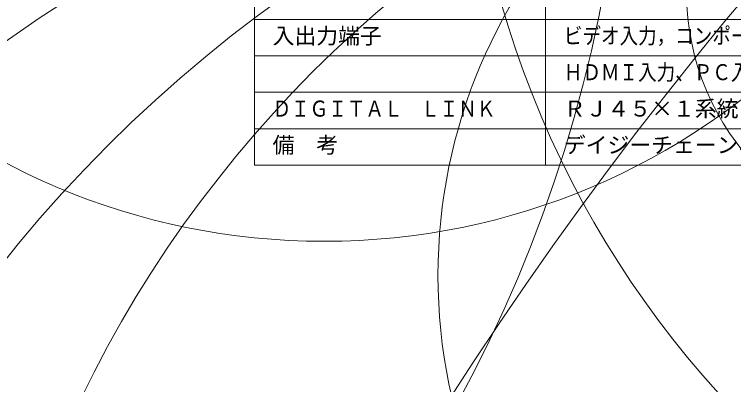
# Model space of a CAD drawing. Units: millimetres, scale not verified. Extents: x -1265 to 14003, y -6951 to 7010.
# Drawn here: x -95.5 to 3.3, y -86.7 to -35.8 of the extents above; entities that cross this region are included whole.
import ezdxf
from ezdxf.enums import TextEntityAlignment as Align

# ---------------------------------------------------------------- set-up
doc = ezdxf.new("R2010")
doc.units = ezdxf.units.MM
doc.header["$LTSCALE"] = 0.125
doc.layers.add('0-1_MOJI1', color=7, linetype='Continuous')
doc.layers.add('0-2_WAKU', color=1, linetype='Continuous', lineweight=18)
doc.layers.add('0-5_GAIKEI', color=1, linetype='Continuous', lineweight=18)
doc.styles.add('ＭＳ ゴシック', font='')
doc.styles.get('ＭＳ ゴシック').set_extended_font_data('MS Gothic')

msp = doc.modelspace()

# ---------------------------------------------------------------- linework, layer by layer
at = {"layer": '0-2_WAKU', "color": 4}
for p, q in [((-62.4976, -56.4967), (-62.4976, -16.4967)), ((-22.4976, -56.4967), (-22.4976, -16.4967)), ((-62.4976, -56.4967), (62.5024, -56.4967))]:
    msp.add_line(p, q, dxfattribs=at)
at = {"layer": '0-2_WAKU'}
for p, q in [((-62.4976, -36.4967), (62.5024, -36.4967)), ((-62.4976, -41.4967), (62.5024, -41.4967)), ((-62.4976, -46.4967), (62.5024, -46.4967)), ((-62.4976, -51.4967), (62.5024, -51.4967))]:
    msp.add_line(p, q, dxfattribs=at)
at = {"layer": '0-5_GAIKEI'}
for centre, radius in [((-202.482, 2.3729), 191.1698), ((418.0863, -379.6354), 539.05), ((100.7272, 2.5625), 134.41), ((-52.92, 27.165), 94.1277), ((-34.5354, -1225.9953), 1230.0679), ((39.9116, -232.0362), 236.0284), ((61.4399, -159.5496), 163.8926), ((51.1565, -187.6635), 189.2671), ((31.4809, -32.7795), 34.6164)]:
    msp.add_circle(centre, radius, dxfattribs=at)
at = {"layer": '0-5_GAIKEI', "color": 7}
msp.add_circle((36.6585, -71.6497), 73.9433, dxfattribs=at)

# ---------------------------------------------------------------- texts
at = {"layer": '0-1_MOJI1', "style": 'ＭＳ ゴシック'}
for s, p in [('入出力端子', (-59.9976, -40.4967)), ('ＲＪ４５×１系統（ＬＡＮと共用）', (-19.9976, -50.4967)), ('備\u3000考', (-59.9976, -55.4967)), ('デイジーチェーン、２４時間連続稼動', (-19.9976, -55.4967))]:
    msp.add_text(s, height=2.199, dxfattribs=at).set_placement(p, align=Align.BOTTOM_LEFT)
at = {"layer": '0-1_MOJI1', "style": 'ＭＳ ゴシック', "width": 0.85}
for s, p in [('ビデオ入力，コンポーネント入力，ＤＶＩ－Ｄ入力／出力', (-19.9976, -40.4967)), ('ＨＤＭＩ入力、ＰＣ入力／出力，音声入力，外部制御端子', (-19.9976, -45.4967)), ('ＤＩＧＩＴＡＬ\u3000ＬＩＮＫ', (-59.9976, -50.4967))]:
    msp.add_text(s, height=2.199, dxfattribs=at).set_placement(p, align=Align.BOTTOM_LEFT)

doc.saveas('drawing.dxf')
